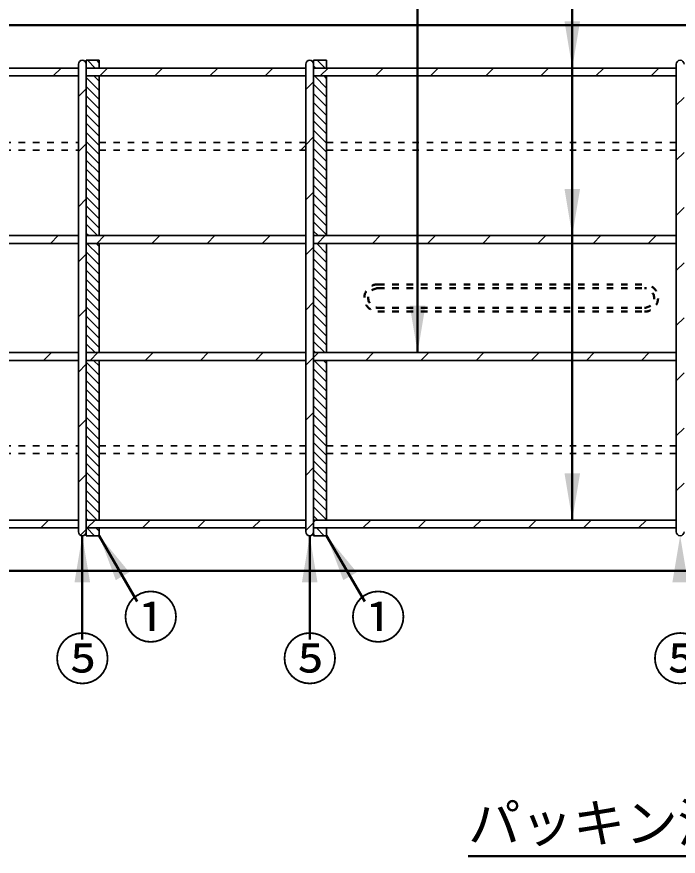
# Model space of a CAD drawing. Units: millimetres, scale not verified. Extents: x 100 to 4105, y 100 to 2870.
# Drawn here: x 3272 to 3781, y 1853 to 2499 of the extents above; entities that cross this region are included whole.
import ezdxf
from ezdxf.enums import TextEntityAlignment as Align

# ---------------------------------------------------------------- set-up
doc = ezdxf.new("R2010")
doc.units = ezdxf.units.MM
doc.header["$LTSCALE"] = 5
doc.linetypes.add('USER1', pattern=[2.2, 1, -1.2])
doc.layers.add('V-nasSTD', color=7, linetype='Continuous', lineweight=35)
doc.styles.add('ＭＳ ゴシック', font='')
doc.styles.get('ＭＳ ゴシック').set_extended_font_data('MS Gothic')

msp = doc.modelspace()

# ---------------------------------------------------------------- hatches: boundary and pattern name
at = {"layer": 'V-nasSTD'}
for points in [[(3705.325, 2495.709), (3699.325, 2459.709), (3693.325, 2495.709)], [(3705.325, 2366.709), (3699.325, 2330.709), (3693.325, 2366.709)], [(3586.325, 2276.709), (3580.325, 2240.709), (3574.325, 2276.709)], [(3705.325, 2147.709), (3699.325, 2111.709), (3693.325, 2147.709)], [(3328.325, 2063.709), (3322.325, 2099.709), (3316.325, 2063.709)], [(3358.522, 2071.532), (3335.325, 2099.709), (3348.129, 2065.532)], [(3503.325, 2063.709), (3497.325, 2099.709), (3491.325, 2063.709)], [(3533.522, 2071.532), (3510.325, 2099.709), (3523.129, 2065.532)], [(3788.325, 2063.709), (3782.325, 2099.709), (3776.325, 2063.709)]]:
    msp.add_hatch(color=256, dxfattribs=at).paths.add_polyline_path(points)

# ---------------------------------------------------------------- linework, layer by layer
at = {"layer": 'V-nasSTD', "lineweight": 50}
for p, q in [((3580.325, 2531.709), (3580.325, 2240.709)), ((3699.325, 2531.709), (3699.325, 2111.709)), ((3902.325, 2492.709), (1902.325, 2492.709)), ((3322.325, 2019.759), (3322.325, 2099.709)), ((3364.615, 2048.977), (3335.325, 2099.709)), ((3497.325, 2019.759), (3497.325, 2099.709)), ((3539.615, 2048.977), (3510.325, 2099.709)), ((3902.325, 2072.709), (1902.325, 2072.709)), ((3619.118, 1852.941), (3902.325, 1852.941))]:
    msp.add_line(p, q, dxfattribs=at)
at = {"layer": 'V-nasSTD'}
for p, q in [((3319.325, 2462.709), (3319.325, 2102.709)), ((3335.325, 2465.709), (3325.325, 2465.709)), ((3325.325, 2465.709), (3325.325, 2462.709)), ((3325.325, 2462.709), (3325.325, 2102.709)), ((3326.345, 2465.709), (3332.345, 2459.709)), ((3333.416, 2465.709), (3335.325, 2463.799)), ((3335.325, 2465.709), (3335.325, 2459.709)), ((3494.325, 2462.709), (3494.325, 2102.709)), ((3510.325, 2465.709), (3500.325, 2465.709)), ((3500.325, 2465.709), (3500.325, 2462.709)), ((3500.325, 2462.709), (3500.325, 2102.709)), ((3503.121, 2465.709), (3509.121, 2459.709)), ((3510.193, 2465.709), (3510.325, 2465.576)), ((3510.325, 2465.709), (3510.325, 2459.709)), ((3779.325, 2462.709), (3779.325, 2102.709)), ((3010.325, 2459.709), (3319.325, 2459.709)), ((3299.97, 2453.709), (3305.97, 2459.709)), ((3325.325, 2459.709), (3494.325, 2459.709)), ((3335.706, 2453.709), (3341.706, 2459.709)), ((3378.132, 2453.709), (3384.132, 2459.709)), ((3420.558, 2453.709), (3426.558, 2459.709)), ((3462.985, 2453.709), (3468.985, 2459.709)), ((3500.325, 2461.434), (3502.05, 2459.709)), ((3500.325, 2459.709), (3779.325, 2459.709)), ((3511.411, 2459.709), (3505.411, 2453.709)), ((3547.838, 2453.709), (3553.838, 2459.709)), ((3590.264, 2453.709), (3596.264, 2459.709)), ((3632.69, 2453.709), (3638.69, 2459.709)), ((3675.117, 2453.709), (3681.117, 2459.709)), ((3717.543, 2453.709), (3723.543, 2459.709)), ((3759.97, 2453.709), (3765.97, 2459.709)), ((3010.325, 2453.709), (3319.325, 2453.709)), ((3325.325, 2453.709), (3494.325, 2453.709)), ((3325.325, 2452.586), (3335.325, 2442.586)), ((3331.274, 2453.709), (3335.325, 2449.657)), ((3335.325, 2453.709), (3335.325, 2330.709)), ((3500.325, 2453.709), (3779.325, 2453.709)), ((3500.979, 2453.709), (3510.325, 2444.363)), ((3508.05, 2453.709), (3510.325, 2451.434)), ((3510.325, 2453.709), (3510.325, 2330.709)), ((3325.325, 2443.829), (3319.325, 2437.829)), ((3325.325, 2445.515), (3335.325, 2435.515)), ((3500.325, 2449.123), (3494.325, 2443.123)), ((3500.325, 2447.292), (3510.325, 2437.292)), ((3325.325, 2438.444), (3335.325, 2428.444)), ((3500.325, 2440.221), (3510.325, 2430.221)), ((3785.325, 2437.138), (3779.325, 2431.138)), ((3325.325, 2431.373), (3335.325, 2421.373)), ((3500.325, 2433.149), (3510.325, 2423.149)), ((3325.325, 2424.302), (3335.325, 2414.302)), ((3500.325, 2426.078), (3510.325, 2416.078)), ((3325.325, 2417.231), (3335.325, 2407.231)), ((3500.325, 2419.007), (3510.325, 2409.007)), ((3500.325, 2411.936), (3510.325, 2401.936)), ((3325.325, 2410.16), (3335.325, 2400.16)), ((3500.325, 2406.697), (3494.325, 2400.697)), ((3500.325, 2404.865), (3510.325, 2394.865)), ((3325.325, 2401.402), (3319.325, 2395.402)), ((3325.325, 2403.088), (3335.325, 2393.088)), ((3500.325, 2397.794), (3510.325, 2387.794)), ((3325.325, 2396.017), (3335.325, 2386.017)), ((3785.325, 2394.712), (3779.325, 2388.712)), ((3325.325, 2388.946), (3335.325, 2378.946)), ((3500.325, 2390.723), (3510.325, 2380.723)), ((3325.325, 2381.875), (3335.325, 2371.875)), ((3500.325, 2383.652), (3510.325, 2373.652)), ((3325.325, 2374.804), (3335.325, 2364.804)), ((3500.325, 2376.581), (3510.325, 2366.581)), ((3325.325, 2367.733), (3335.325, 2357.733)), ((3500.325, 2369.51), (3510.325, 2359.51)), ((3325.325, 2358.976), (3319.325, 2352.976)), ((3325.325, 2360.662), (3335.325, 2350.662)), ((3500.325, 2364.27), (3494.325, 2358.27)), ((3500.325, 2362.439), (3510.325, 2352.439)), ((3325.325, 2353.591), (3335.325, 2343.591)), ((3500.325, 2355.368), (3510.325, 2345.368)), ((3325.325, 2346.52), (3335.325, 2336.52)), ((3500.325, 2348.297), (3510.325, 2338.297)), ((3785.325, 2352.286), (3779.325, 2346.286)), ((3500.325, 2341.226), (3510.325, 2331.226)), ((3325.325, 2339.449), (3334.066, 2330.709)), ((3500.325, 2334.154), (3503.771, 2330.709)), ((3010.325, 2330.709), (3319.325, 2330.709)), ((3297.749, 2324.709), (3303.749, 2330.709)), ((3325.325, 2332.378), (3326.994, 2330.709)), ((3325.325, 2330.709), (3494.325, 2330.709)), ((3333.485, 2324.709), (3339.485, 2330.709)), ((3375.911, 2324.709), (3381.911, 2330.709)), ((3418.338, 2324.709), (3424.338, 2330.709)), ((3460.764, 2324.709), (3466.764, 2330.709)), ((3500.325, 2330.709), (3779.325, 2330.709)), ((3509.19, 2330.709), (3503.19, 2324.709)), ((3545.617, 2324.709), (3551.617, 2330.709)), ((3588.043, 2324.709), (3594.043, 2330.709)), ((3630.47, 2324.709), (3636.47, 2330.709)), ((3672.896, 2324.709), (3678.896, 2330.709)), ((3715.322, 2324.709), (3721.322, 2330.709)), ((3757.749, 2324.709), (3763.749, 2330.709)), ((3010.325, 2324.709), (3319.325, 2324.709)), ((3325.325, 2324.709), (3494.325, 2324.709)), ((3325.923, 2324.709), (3335.325, 2315.307)), ((3332.994, 2324.709), (3335.325, 2322.378)), ((3335.325, 2240.709), (3335.325, 2324.709)), ((3500.325, 2321.844), (3494.325, 2315.844)), ((3500.325, 2324.709), (3779.325, 2324.709)), ((3502.7, 2324.709), (3510.325, 2317.083)), ((3509.771, 2324.709), (3510.325, 2324.154)), ((3510.325, 2240.709), (3510.325, 2324.709)), ((3325.325, 2316.55), (3319.325, 2310.55)), ((3325.325, 2318.236), (3335.325, 2308.236)), ((3500.325, 2320.012), (3510.325, 2310.012)), ((3325.325, 2311.165), (3335.325, 2301.165)), ((3500.325, 2312.941), (3510.325, 2302.941)), ((3785.325, 2309.859), (3779.325, 2303.859)), ((3325.325, 2304.094), (3335.325, 2294.094)), ((3500.325, 2305.87), (3510.325, 2295.87)), ((3325.325, 2297.022), (3335.325, 2287.022)), ((3500.325, 2298.799), (3510.325, 2288.799)), ((3325.325, 2289.951), (3335.325, 2279.951)), ((3500.325, 2291.728), (3510.325, 2281.728)), ((3325.325, 2282.88), (3335.325, 2272.88)), ((3500.325, 2284.657), (3510.325, 2274.657)), ((3325.325, 2275.809), (3335.325, 2265.809)), ((3500.325, 2279.418), (3494.325, 2273.418)), ((3500.325, 2277.586), (3510.325, 2267.586)), ((3325.325, 2274.123), (3319.325, 2268.123)), ((3325.325, 2268.738), (3335.325, 2258.738)), ((3500.325, 2270.515), (3510.325, 2260.515)), ((3500.325, 2263.444), (3510.325, 2253.444)), ((3785.325, 2267.433), (3779.325, 2261.433)), ((3325.325, 2261.667), (3335.325, 2251.667)), ((3500.325, 2256.373), (3510.325, 2246.373)), ((3325.325, 2254.596), (3335.325, 2244.596)), ((3500.325, 2249.302), (3508.918, 2240.709)), ((3325.325, 2247.525), (3332.142, 2240.709)), ((3010.325, 2240.709), (3319.325, 2240.709)), ((3292.602, 2234.709), (3298.602, 2240.709)), ((3325.325, 2240.709), (3494.325, 2240.709)), ((3328.338, 2234.709), (3334.338, 2240.709)), ((3370.764, 2234.709), (3376.764, 2240.709)), ((3413.19, 2234.709), (3419.19, 2240.709)), ((3455.617, 2234.709), (3461.617, 2240.709)), ((3500.325, 2236.991), (3494.325, 2230.991)), ((3500.325, 2242.231), (3501.847, 2240.709)), ((3500.325, 2240.709), (3779.325, 2240.709)), ((3504.043, 2240.709), (3500.325, 2236.991)), ((3540.47, 2234.709), (3546.47, 2240.709)), ((3582.896, 2234.709), (3588.896, 2240.709)), ((3625.322, 2234.709), (3631.322, 2240.709)), ((3667.749, 2234.709), (3673.749, 2240.709)), ((3710.175, 2234.709), (3716.175, 2240.709)), ((3752.602, 2234.709), (3758.602, 2240.709)), ((3010.325, 2234.709), (3319.325, 2234.709)), ((3325.325, 2231.697), (3319.325, 2225.697)), ((3325.325, 2234.709), (3494.325, 2234.709)), ((3325.325, 2233.383), (3335.325, 2223.383)), ((3331.071, 2234.709), (3335.325, 2230.454)), ((3335.325, 2234.709), (3335.325, 2111.709)), ((3500.325, 2234.709), (3779.325, 2234.709)), ((3500.776, 2234.709), (3510.325, 2225.16)), ((3507.847, 2234.709), (3510.325, 2232.231)), ((3510.325, 2234.709), (3510.325, 2111.709)), ((3325.325, 2226.312), (3335.325, 2216.312)), ((3500.325, 2228.088), (3510.325, 2218.088)), ((3785.325, 2225.006), (3779.325, 2219.006)), ((3325.325, 2219.241), (3335.325, 2209.241)), ((3500.325, 2221.017), (3510.325, 2211.017)), ((3325.325, 2212.17), (3335.325, 2202.17)), ((3500.325, 2213.946), (3510.325, 2203.946)), ((3325.325, 2205.099), (3335.325, 2195.099)), ((3500.325, 2206.875), (3510.325, 2196.875)), ((3325.325, 2198.028), (3335.325, 2188.028)), ((3500.325, 2199.804), (3510.325, 2189.804)), ((3325.325, 2190.956), (3335.325, 2180.956)), ((3500.325, 2194.565), (3494.325, 2188.565)), ((3500.325, 2192.733), (3510.325, 2182.733)), ((3325.325, 2189.27), (3319.325, 2183.27)), ((3500.325, 2185.662), (3510.325, 2175.662)), ((3325.325, 2183.885), (3335.325, 2173.885)), ((3500.325, 2178.591), (3510.325, 2168.591)), ((3785.325, 2182.58), (3779.325, 2176.58)), ((3325.325, 2176.814), (3335.325, 2166.814)), ((3500.325, 2171.52), (3510.325, 2161.52)), ((3325.325, 2169.743), (3335.325, 2159.743)), ((3325.325, 2162.672), (3335.325, 2152.672)), ((3500.325, 2164.449), (3510.325, 2154.449)), ((3325.325, 2155.601), (3335.325, 2145.601)), ((3500.325, 2152.138), (3494.325, 2146.138)), ((3500.325, 2157.378), (3510.325, 2147.378)), ((3325.325, 2146.844), (3319.325, 2140.844)), ((3325.325, 2148.53), (3335.325, 2138.53)), ((3500.325, 2150.307), (3510.325, 2140.307)), ((3325.325, 2141.459), (3335.325, 2131.459)), ((3500.325, 2143.236), (3510.325, 2133.236)), ((3785.325, 2140.154), (3779.325, 2134.154)), ((3325.325, 2134.388), (3335.325, 2124.388)), ((3500.325, 2136.165), (3510.325, 2126.165)), ((3325.325, 2127.317), (3335.325, 2117.317)), ((3500.325, 2129.094), (3510.325, 2119.094)), ((3325.325, 2120.246), (3333.862, 2111.709)), ((3500.325, 2122.022), (3510.325, 2112.022)), ((3500.325, 2114.951), (3503.568, 2111.709)), ((3010.325, 2111.709), (3319.325, 2111.709)), ((3290.381, 2105.709), (3296.381, 2111.709)), ((3325.325, 2113.175), (3326.791, 2111.709)), ((3325.325, 2111.709), (3494.325, 2111.709)), ((3326.117, 2105.709), (3332.117, 2111.709)), ((3368.543, 2105.709), (3374.543, 2111.709)), ((3410.97, 2105.709), (3416.97, 2111.709)), ((3453.396, 2105.709), (3459.396, 2111.709)), ((3500.325, 2109.712), (3494.325, 2103.712)), ((3500.325, 2111.709), (3779.325, 2111.709)), ((3501.822, 2111.709), (3500.325, 2110.212)), ((3538.249, 2105.709), (3544.249, 2111.709)), ((3580.675, 2105.709), (3586.675, 2111.709)), ((3623.102, 2105.709), (3629.102, 2111.709)), ((3665.528, 2105.709), (3671.528, 2111.709)), ((3707.954, 2105.709), (3713.954, 2111.709)), ((3750.381, 2105.709), (3756.381, 2111.709)), ((3010.325, 2105.709), (3319.325, 2105.709)), ((3325.325, 2104.418), (3320.95, 2100.043)), ((3325.325, 2105.709), (3494.325, 2105.709)), ((3326.117, 2105.709), (3325.325, 2105.709)), ((3325.325, 2099.709), (3325.325, 2102.709)), ((3325.72, 2105.709), (3331.72, 2099.709)), ((3332.791, 2105.709), (3335.325, 2103.175)), ((3335.325, 2099.709), (3335.325, 2105.709)), ((3500.325, 2105.709), (3779.325, 2105.709)), ((3500.325, 2099.709), (3500.325, 2102.709)), ((3500.325, 2100.809), (3501.426, 2099.709)), ((3502.497, 2105.709), (3508.497, 2099.709)), ((3510.068, 2105.709), (3510.325, 2105.451)), ((3510.325, 2099.709), (3510.325, 2105.709)), ((3325.325, 2099.709), (3335.325, 2099.709)), ((3334.759, 2099.709), (3335.325, 2100.275)), ((3500.325, 2099.709), (3510.325, 2099.709))]:
    msp.add_line(p, q, dxfattribs=at)
at = {"layer": 'V-nasSTD', "linetype": 'USER1'}
for p, q in [((3020.325, 2402.421), (3319.325, 2402.421)), ((3335.325, 2402.421), (3494.325, 2402.421)), ((3490.37, 2396.421), (3494.325, 2400.377)), ((3510.325, 2402.421), (3779.325, 2402.421)), ((3020.325, 2396.421), (3319.325, 2396.421)), ((3335.325, 2396.421), (3494.325, 2396.421)), ((3510.325, 2396.421), (3779.325, 2396.421)), ((3020.325, 2168.997), (3319.325, 2168.997)), ((3335.325, 2168.997), (3494.325, 2168.997)), ((3510.325, 2168.997), (3779.325, 2168.997)), ((3020.325, 2162.997), (3319.325, 2162.997)), ((3335.325, 2162.997), (3494.325, 2162.997)), ((3510.325, 2162.997), (3779.325, 2162.997))]:
    msp.add_line(p, q, dxfattribs=at)
at = {"layer": 'V-nasSTD', "linetype": 'USER1', "lineweight": 50}
for p, q in [((3549.825, 2293.209), (3754.825, 2293.209)), ((3549.825, 2290.209), (3754.825, 2290.209)), ((3549.825, 2275.209), (3754.825, 2275.209)), ((3549.825, 2272.209), (3754.825, 2272.209))]:
    msp.add_line(p, q, dxfattribs=at)
at = {"layer": 'V-nasSTD'}
for centre, start, end in [((3322.325, 2462.709), 0, 180), ((3497.325, 2462.709), 0, 180), ((3782.325, 2462.709), 0, 180), ((3322.325, 2102.709), 180, 0), ((3497.325, 2102.709), 180, 0), ((3782.325, 2102.709), 180, 0)]:
    msp.add_arc(centre, 3, start, end, dxfattribs=at)
at = {"layer": 'V-nasSTD', "linetype": 'USER1', "lineweight": 50}
for centre, radius, start, end in [((3549.825, 2282.709), 10.5, 90, 270), ((3549.825, 2282.709), 7.5, 90, 270), ((3754.825, 2282.709), 10.5, 270, 90), ((3754.825, 2282.709), 7.5, 270, 90)]:
    msp.add_arc(centre, radius, start, end, dxfattribs=at)

# ---------------------------------------------------------------- texts
at = {"layer": 'V-nasSTD', "style": 'ＭＳ ゴシック'}
for s, height, p in [('①', 31.67, (3353.379, 2052.628)), ('①', 31.67, (3528.379, 2052.628)), ('⑤', 31.67, (3300.762, 2020.609)), ('⑤', 31.67, (3475.762, 2020.609)), ('⑤', 31.67, (3760.762, 2020.609)), ('パッキン溝無し', 29.56, (3619.118, 1893.261))]:
    msp.add_text(s, height=height, dxfattribs=at).set_placement(p, align=Align.TOP_LEFT)

doc.saveas('drawing.dxf')
